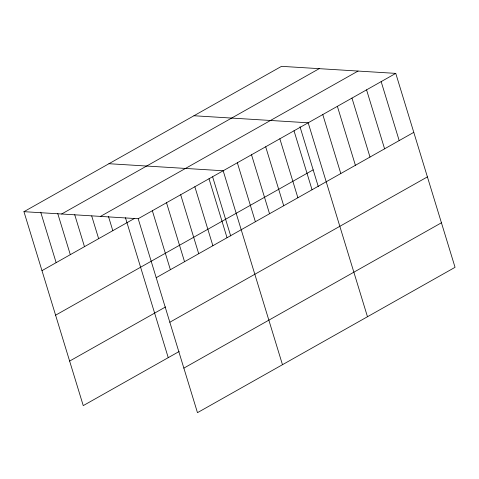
<?xml version="1.0" encoding="UTF-8"?>
<svg xmlns="http://www.w3.org/2000/svg" width="479" height="479" viewBox="0 0 479 479"><rect width="100%" height="100%" fill="white"/><g stroke="black" fill="none" stroke-linecap="round" stroke-linejoin="round"><path stroke-width="0.72" d="M23.95 211.676L281.526 66.336L395.756 73.383L455.05 267.324L197.474 412.664L138.18 218.723L23.95 211.676L83.244 405.617L179.188 351.478M61.647 213.999L319.224 68.659M100.482 216.4L358.058 71.054M41.978 270.647L134.707 218.322M138.18 218.723L395.756 73.383M55.594 315.188L313.17 169.847M156.208 277.694L413.784 132.354M69.629 361.076L165.572 306.937M169.829 322.235L427.4 176.895M183.858 368.123L441.434 222.783M193.947 115.75L308.183 122.798L367.477 316.739M108.949 163.716L223.178 170.763L282.472 364.705M381.158 81.616L399.187 140.587M366.567 89.854L384.595 148.825M351.969 98.093L369.998 157.058M337.372 106.326L355.4 165.297M322.774 114.565L340.803 173.536M299.986 126.719L318.272 186.535M294.016 130.791L312.045 189.762M279.85 138.784L297.878 197.755M265.683 146.778L283.712 205.748M251.511 154.771L269.545 213.742M237.344 162.77L255.379 221.741M212.628 176.841L230.698 235.949M209.012 178.757L227.04 237.728M194.845 186.75L212.874 245.721M180.679 194.743L198.707 253.714M166.512 202.737L184.541 261.708M152.346 210.73L170.374 269.701M125.456 217.711L168.243 357.657M108.47 216.466L112.81 230.68M91.693 215.933L98.644 238.674M74.706 214.694L84.478 246.667M57.714 213.448L70.311 254.66M40.721 212.209L56.145 262.654"/></g></svg>
